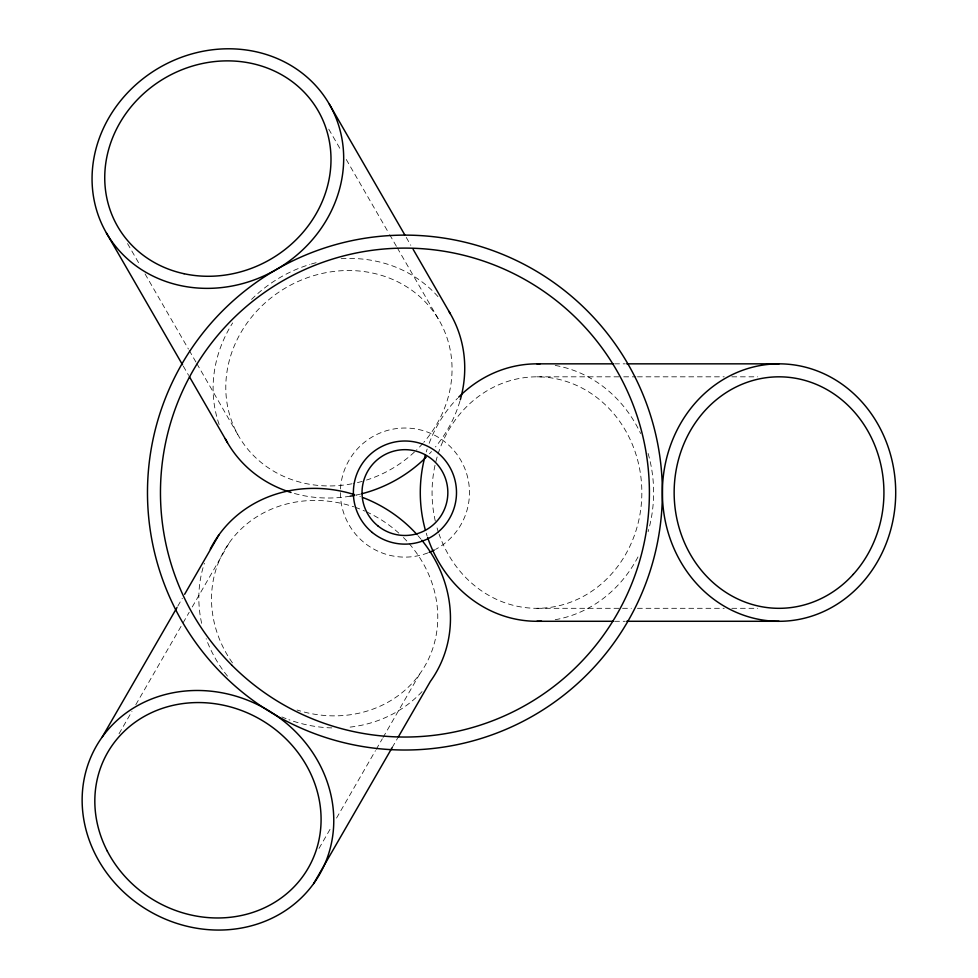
<?xml version="1.0" encoding="UTF-8"?>
<svg xmlns="http://www.w3.org/2000/svg" width="978" height="978" viewBox="0 0 978 978"><rect width="100%" height="100%" fill="white"/><g stroke="black" fill="none" stroke-linecap="round" stroke-linejoin="round"><path stroke-width="0.73" stroke-dasharray="4.89 3.67" d="M177.764 606.189L182.336 598.267M119.023 733.793L131.981 711.336M135.795 704.735L182.324 624.147M183.082 622.827L189.194 612.265M192.238 606.971L229.61 542.252M319.011 848.439L331.212 827.302M336.554 818.06L375.442 750.688M376.212 749.368L382.312 738.793M383.07 737.473L419.684 674.062M392.215 747.51L397.545 738.268M614.612 363.84L625.26 363.84M536.959 376.823L622.216 376.823M623.744 376.823L635.92 376.823M637.448 376.823L724.233 376.823M731.837 376.823L757.73 376.823M536.959 608.304L631.36 608.304M637.448 608.304L724.233 608.304M731.837 608.304L757.73 608.304M614.612 621.287L625.26 621.287M406.237 237.397L410.809 245.307M328.767 129.169L340.943 150.27M346.273 159.5L388.902 233.339M389.672 234.659L396.518 246.517M397.276 247.837L439.146 320.356M127.543 243.595L139.72 264.683M145.05 273.913L188.436 349.073M189.206 350.393L196.052 362.263M196.81 363.584L238.681 436.102M183.289 366.114L188.62 375.344M427.838 552.912A64.548 64.548 0 0 1 340.821 485.027A64.548 64.548 0 0 1 441.225 439.195A64.548 64.548 0 0 1 435.516 549.404M351.982 483.78A115.746 104.89 -30 0 1 227.299 369.782A115.746 104.89 -30 0 1 387.41 277.349A115.746 104.89 -30 0 1 423.792 442.313M422.802 443.45A115.746 104.89 -30 0 1 416.591 449.966M414.44 452.019A115.746 104.89 -30 0 1 366.493 480.076M362.202 481.372A115.746 104.89 -30 0 1 353.449 483.487M459.88 401.261A128.729 116.663 -30 0 1 435.467 446.946M431.506 451.555A128.729 116.663 -30 0 1 429.44 453.792M360.576 494.049A128.729 116.663 -30 0 1 356.126 495.076A128.729 116.663 30 0 1 360.381 496.604M350.148 496.201A128.729 116.663 -30 0 1 292.495 492.924M219.158 424.525A128.729 116.663 -30 0 1 232.666 322.911M251.554 299.402A128.729 116.663 -30 0 1 309.977 264.415M311.432 263.987A128.729 116.663 -30 0 1 317.263 262.41M341.175 258.705A128.729 116.663 -30 0 1 438.89 297.667M422.044 691.605A128.729 116.663 30 0 1 346.75 727.449M331.835 727.901A128.729 116.663 30 0 1 288.913 719.71M286.077 718.647A128.729 116.663 30 0 1 281.86 716.935M227.471 676.116A128.729 116.663 30 0 1 206.15 638.695M201.651 623.316A128.729 116.663 30 0 1 204.414 563.242M417.924 535.614A128.729 116.663 30 0 1 420.858 539.037M403.401 537.484A115.746 104.89 30 0 1 423.474 668.377A115.746 104.89 30 0 1 297.055 710.004M232.434 662.864A115.746 104.89 30 0 1 231.676 539.489A115.746 104.89 30 0 1 353.669 506.775M355.1 507.264A115.746 104.89 30 0 1 364.88 511.115M366.261 511.738A115.746 104.89 30 0 1 399.024 533.316M555.223 365.43A128.729 116.663 -90 0 1 640.639 433.547M648.096 453.413A128.729 116.663 -90 0 1 648.096 531.726M637.986 556.934A128.729 116.663 -90 0 1 555.223 619.71M427.166 536.091A128.729 116.663 -90 0 1 426.249 533.181M426.249 451.958A128.729 116.663 -90 0 1 427.166 449.049M429.171 443.303A128.729 116.663 -90 0 1 457.582 398.229M438.071 453.963A115.746 104.89 -90 0 1 598.609 398.926A115.746 104.89 -90 0 1 600.81 584.392A115.746 104.89 -90 0 1 439.024 534.025M438.535 532.607A115.746 104.89 -90 0 1 436.371 525.418M435.296 521.078A115.746 104.89 -90 0 1 437.618 455.393"/><path stroke-width="1.47" d="M102.262 736.972L177.006 607.509M184.634 594.294L218.95 534.856M313.657 883.574A128.729 116.663 30 0 0 214.219 691.568A128.729 116.663 30 0 0 96.003 855.677A128.729 116.663 30 0 0 313.657 883.574L392.215 747.51M398.315 736.947L430.344 681.458A128.729 116.663 30 0 0 421.811 540.198M536.959 363.84L613.084 363.84M626.788 363.84L779.038 363.84A128.729 116.663 -90 0 1 880.078 556.934A128.729 116.663 -90 0 1 678.011 556.934A128.729 116.663 -90 0 1 779.038 363.84M536.959 621.287L613.084 621.287M626.788 621.287L779.038 621.287M329.354 104.218A128.729 116.663 -30 0 1 212.654 288.253A128.729 116.663 -30 0 1 111.614 113.265A128.729 116.663 -30 0 1 329.354 104.218L404.721 234.757M413.095 249.256L450.393 313.865M106.394 232.935L182.519 364.794M189.377 376.664L227.434 442.594M434.269 550.064A64.548 64.548 0 0 1 429.134 552.399M448.841 311.273A128.729 116.663 -30 0 1 460.308 399.806M426.274 457.056A128.729 116.663 -30 0 1 362.043 493.682M354.635 495.381A128.729 116.663 -30 0 1 350.148 496.201M291.041 492.484A128.729 116.663 -30 0 1 225.246 438.609M210.246 549.22A128.729 116.663 30 0 1 354.611 494.66M363.217 497.668A128.729 116.663 30 0 1 416.921 534.489M541.506 621.189A128.729 116.663 -90 0 1 427.643 537.533M425.406 530.272A128.729 116.663 -90 0 1 425.406 454.868M458.658 397.154A128.729 116.663 -90 0 1 539.99 363.889M372.337 532.521A51.565 51.565 0 0 0 455.834 500.822A51.565 51.565 0 0 0 386.628 444.367A51.565 51.565 0 0 0 372.337 532.521M276.212 715.529A257.446 257.446 0 0 0 662.375 492.57A257.446 257.446 0 0 0 276.212 269.61A257.446 257.446 0 0 0 276.212 715.529M377.801 525.809A42.91 42.91 0 0 0 447.288 499.44A42.91 42.91 0 0 0 389.696 452.459A42.91 42.91 0 0 0 377.801 525.809M232.067 665.431A244.463 244.463 0 0 0 641.067 555.846A244.463 244.463 0 0 0 341.664 256.432A244.463 244.463 0 0 0 232.067 665.431M184.084 273.73A115.746 104.89 -30 0 0 328.266 136.186A115.746 104.89 -30 0 0 141.272 95.807A115.746 104.89 -30 0 0 184.084 273.73M107.299 851.092A115.746 104.89 30 0 0 302.997 876.178A115.746 104.89 30 0 0 213.583 703.537A115.746 104.89 30 0 0 107.299 851.092M853.219 574.404A115.746 104.89 -90 0 0 806.19 380.772A115.746 104.89 -90 0 0 677.717 522.521A115.746 104.89 -90 0 0 853.219 574.404"/></g></svg>
